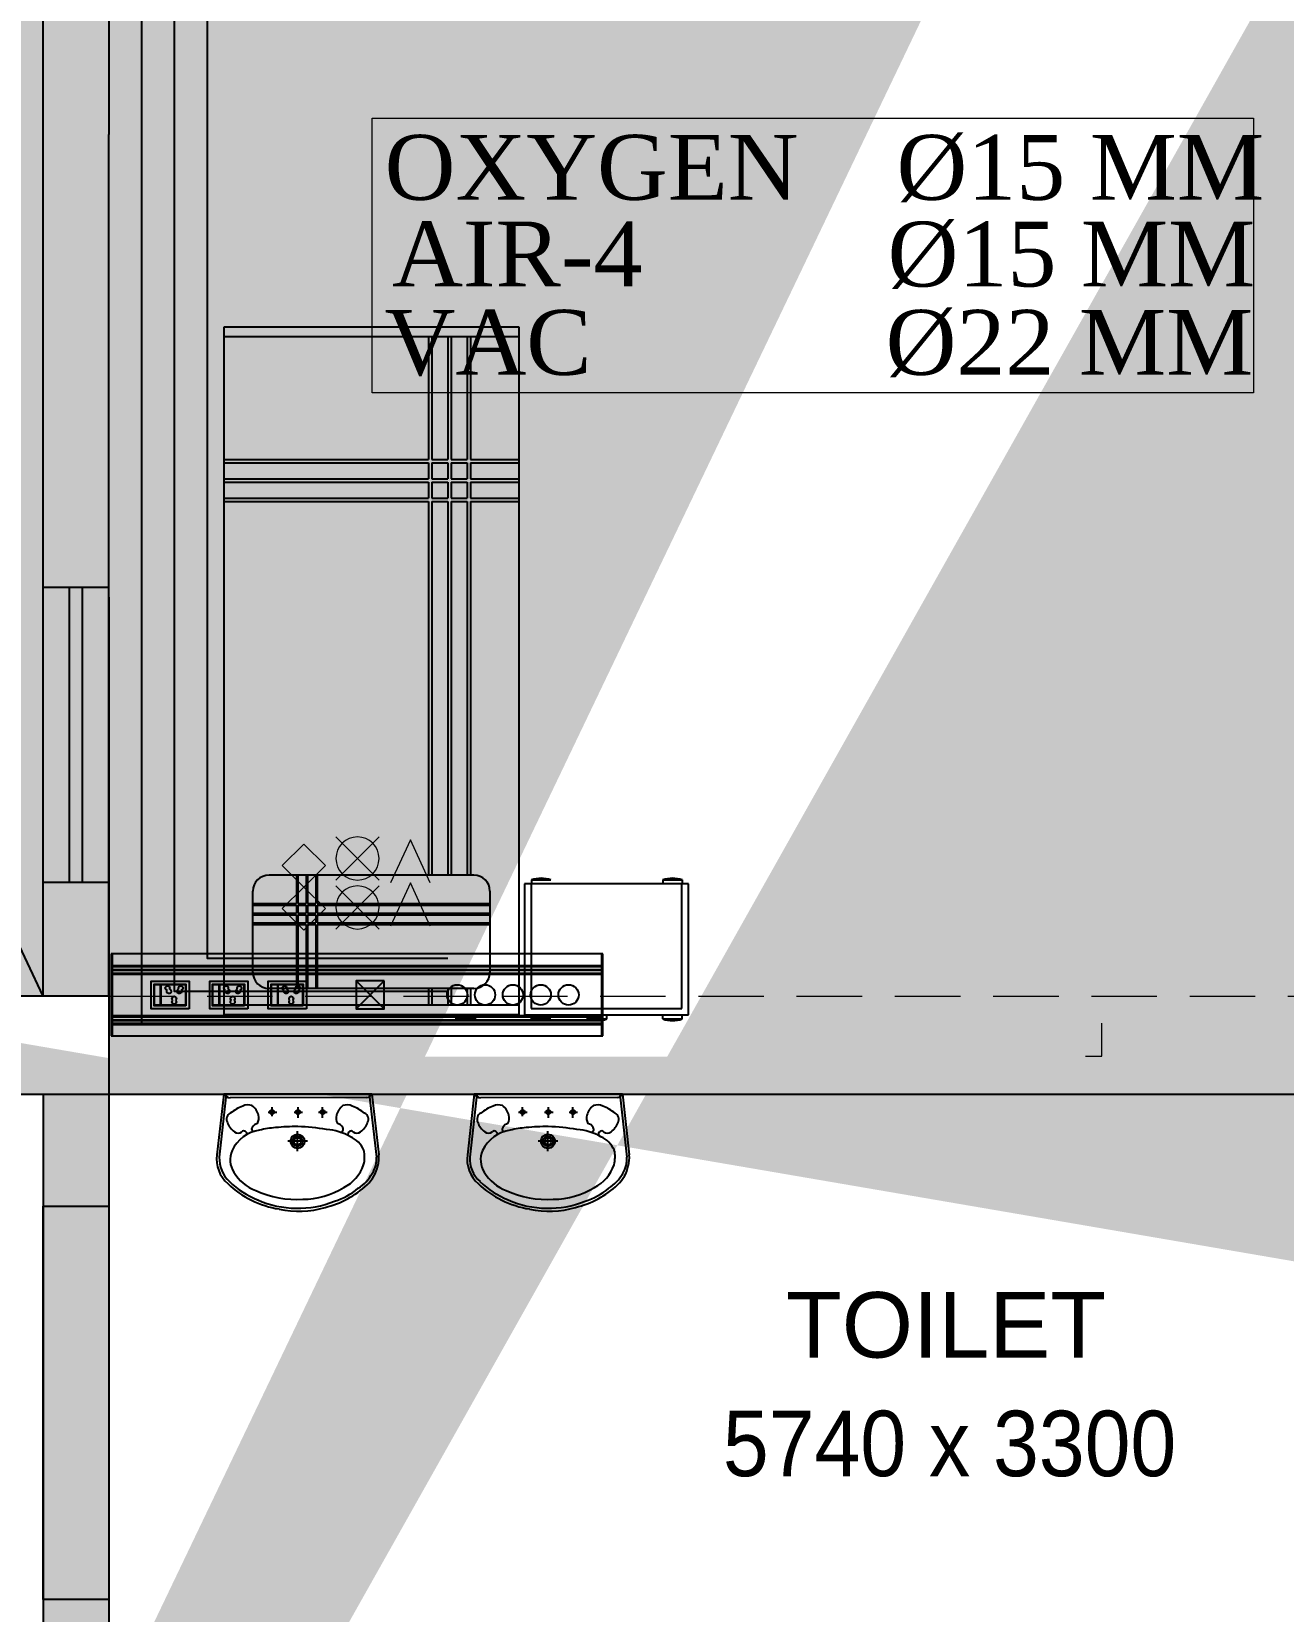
# Model space of a CAD drawing. Header units: metres. Extents: x 11749222 to 11901021, y -3863762 to -3708780.
# Drawn here: x 11789527 to 11793349, y -3817800 to -3812978 of the extents above; entities that cross this region are included whole.
import ezdxf

# ---------------------------------------------------------------- set-up
doc = ezdxf.new("R2010")
doc.units = ezdxf.units.M
doc.header["$MEASUREMENT"] = 0
doc.linetypes.add('DASHED2', pattern=[0.375, 0.25, -0.125])
doc.linetypes.add('HIDDEN', pattern=[0.375, 0.25, -0.125])
doc.layers.get('0').update_dxf_attribs({"color": 251, "linetype": 'CONTINUOUS'})
for name, color, linetype, lineweight in [('0.0', 251, 'CONTINUOUS', 0), ('MEDI AIR-4', 6, 'CONTINUOUS', 25), ('MEDI O2', 3, 'CONTINUOUS', 25), ('MEDI VAC', 1, 'CONTINUOUS', 25), ('MGPS', 123, 'CONTINUOUS', 13)]:
    doc.layers.add(name, color=color, linetype=linetype, lineweight=lineweight)
for name, color, linetype in [('BEAM', 251, 'CONTINUOUS'), ('HATCH', 251, 'CONTINUOUS'), ('HS', 251, 'CONTINUOUS'), ('SECTION', 251, 'CONTINUOUS')]:
    doc.layers.add(name, color=color, linetype=linetype)
doc.styles.add('Scale M 75', font='times.ttf', dxfattribs={"height": 125})
doc.styles.get("Standard").update_dxf_attribs({"font": 'arial.ttf'})

# ---------------------------------------------------------------- blocks, each defined once
blk = doc.blocks.new('A$C04586E02')
at = {"layer": 'MEDI AIR-4', "lineweight": 15}
h = blk.add_hatch(color=256, dxfattribs=at)
h.dxf.hatch_style = 1
h.paths.add_polyline_path([(2946, 1220), (1726, 0), (2946, -1220, 0.1989124), (3451, 0, 0.1989124)])
h.paths.add_polyline_path([(1726, 0), (505, -1220, 0.4142136), (2946, -1220)])
h.paths.add_polyline_path([(505, 1220, 0.1989124), (0, 0, 0.1989124), (505, -1220), (1726, 0)])
h.paths.add_polyline_path([(2946, 1220, 0.4142136), (505, 1220), (1726, 0)])
for p, q in [((0, 1726), (3451, -1726)), ((3451, 1726), (0, -1726))]:
    blk.add_line(p, q, dxfattribs=at)
blk.add_circle((1726, 0), 1726, dxfattribs=at)
blk = doc.blocks.new('A$C1A766040')
at = {"layer": 'MEDI VAC', "lineweight": 15}
h = blk.add_hatch(color=256, dxfattribs=at)
h.dxf.hatch_style = 1
h.paths.add_polyline_path([(1726, -1726), (3451, 0), (1726, 1726), (0, 0)])
for p, q in [((1726, 1726), (0, 0)), ((3451, 0), (1726, 1726)), ((0, 0), (1726, -1726)), ((1726, -1726), (3451, 0))]:
    blk.add_line(p, q, dxfattribs=at)
blk = doc.blocks.new('A$C6CEF60F2')
at = {"layer": 'MEDI O2', "lineweight": 15}
h = blk.add_hatch(color=256, dxfattribs=at)
h.dxf.hatch_style = 1
h.paths.add_polyline_path([(0, 1587), (0, -1587), (3451, 0)])
for p, q in [((0, 1587, 0), (3451, 0, 0)), ((3451, 0, 0), (0, -1587, 0))]:
    blk.add_line(p, q, dxfattribs=at)
blk = doc.blocks.new('A$C32ed8d13')
at = {"color": 196, "lineweight": -2, "ltscale": 30}
for p, q in [((1500.3, 250), (0, 250)), ((0, 250), (0, 0)), ((3, 250), (3, 0)), ((1497.3, 0), (1497.3, 250)), ((1500.3, 0), (1500.3, 250)), ((1497.3, 215.1), (3, 215.1)), ((1497.3, 211.6), (3, 211.6)), ((1497.3, 202.6), (3, 202.6)), ((1497.3, 201), (3, 201)), ((1497.3, 191.6), (3, 191.6)), ((1497.3, 188.1), (3, 188.1)), ((990.5, 156.7), (990.5, 93.3)), ((992.1, 156.7), (992.1, 93.3)), ((1011, 156.7), (1011, 93.3)), ((1169.2, 156.7), (1169.2, 93.3)), ((1170.8, 156.7), (1170.8, 93.3)), ((1189.7, 156.7), (1189.7, 93.3)), ((1347.9, 156.7), (1347.9, 93.3)), ((1349.5, 156.7), (1349.5, 93.3)), ((1368.4, 156.7), (1368.4, 93.3)), ((1497.3, 61.9), (3, 61.9)), ((1497.3, 58.4), (3, 58.4)), ((1497.3, 49), (3, 49)), ((0, 0), (1500.3, 0)), ((1497.3, 47.4), (3, 47.4)), ((1497.3, 38.4), (3, 38.4)), ((1497.3, 34.9), (3, 34.9))]:
    blk.add_line(p, q, dxfattribs=at)
for points in [[(667.4, 82.4), (752.4, 82.4), (752.4, 167.4), (667.4, 167.4)], [(914.8, 158.2), (1012.1, 158.2), (1012.1, 91.8), (914.8, 91.8)], [(1093.5, 158.2), (1190.8, 158.2), (1190.8, 91.8), (1093.5, 91.8)], [(1272.2, 158.2), (1369.5, 158.2), (1369.5, 91.8), (1272.2, 91.8)]]:
    blk.add_lwpolyline(points, close=True, dxfattribs=at)
for points in [[(752.4, 167.4), (667.4, 82.4)], [(667.4, 167.4), (752.4, 82.4)], [(904.6, 167.5), (1021.1, 167.5), (1021.1, 82.5), (904.6, 82.5), (904.6, 167.5)], [(990.5, 93.3), (916.4, 93.3), (916.4, 156.7), (990.5, 156.7)], [(992.1, 156.7), (1011, 156.7)], [(1083.3, 167.5), (1199.8, 167.5), (1199.8, 82.5), (1083.3, 82.5), (1083.3, 167.5)], [(1169.2, 93.3), (1095.1, 93.3), (1095.1, 156.7), (1169.2, 156.7)], [(1170.8, 156.7), (1189.7, 156.7)], [(1262, 167.5), (1378.5, 167.5), (1378.5, 82.5), (1262, 82.5), (1262, 167.5)], [(1347.9, 93.3), (1273.8, 93.3), (1273.8, 156.7), (1347.9, 156.7)], [(1349.5, 156.7), (1368.4, 156.7)], [(1011, 93.3), (992.1, 93.3)], [(1189.7, 93.3), (1170.8, 93.3)], [(1368.4, 93.3), (1349.5, 93.3)]]:
    blk.add_lwpolyline(points, dxfattribs=at)
for centre in [(104.2, 125), (189.2, 125), (274.2, 125), (359.2, 125), (444.2, 125)]:
    blk.add_circle(centre, 31, dxfattribs=at)
at = {"color": 196, "lineweight": -2, "ltscale": 30, "extrusion": (-1.18329e-30, -1.33227e-15, -1)}
for centre in [(950.9, 146.9), (1129.6, 146.9), (1308.3, 146.9)]:
    blk.add_ellipse(centre, major_axis=(4.77, 4.77), ratio=1, start_param=2.986247, end_param=8.009328, dxfattribs=at)
at = {"color": 196, "lineweight": -2, "ltscale": 30, "extrusion": (-7.88861e-31, -1.33227e-15, -1)}
for centre in [(930.5, 104.2), (1109.2, 104.2), (1287.9, 104.2)]:
    blk.add_ellipse(centre, major_axis=(4.77, 4.77), ratio=1, start_param=0.263361, end_param=5.282755, dxfattribs=at)
at = {"color": 196, "lineweight": -2, "ltscale": 30, "extrusion": (-3.9443e-31, -1.33227e-15, -1)}
for centre in [(934.9, 114.2), (1113.6, 114.2), (1292.3, 114.2)]:
    blk.add_ellipse(centre, major_axis=(-4.77, 4.77), ratio=1, start_param=4.97575, end_param=9.995144, dxfattribs=at)
at = {"color": 196, "lineweight": -2, "ltscale": 30, "extrusion": (-1.47911e-30, -1.33227e-15, -1)}
for centre in [(950.9, 136), (1129.6, 136), (1308.3, 136)]:
    blk.add_ellipse(centre, major_axis=(-4.77, 4.77), ratio=1, start_param=1.41545, end_param=6.438531, dxfattribs=at)
at = {"color": 196, "lineweight": -2, "ltscale": 30, "extrusion": (6.90253e-31, -1.33227e-15, -1)}
for centre in [(966.8, 114.2), (1145.5, 114.2)]:
    blk.add_ellipse(centre, major_axis=(4.77, 4.77), ratio=1, start_param=2.571226, end_param=7.59062, dxfattribs=at)
at = {"color": 196, "lineweight": -2, "ltscale": 30, "extrusion": (1.97215e-31, -1.33227e-15, -1)}
for centre, start_param, end_param in [((971.3, 104.2), -0.570366, 4.449028), ((1149.9, 104.2), -0.570366, 4.449028), ((1324.2, 114.2), 2.571226, 7.59062), ((1328.6, 104.2), -0.570366, 4.449028)]:
    blk.add_ellipse(centre, major_axis=(4.77, 4.77), ratio=1, start_param=start_param, end_param=end_param, dxfattribs=at)

msp = doc.modelspace()

# ---------------------------------------------------------------- hatches: boundary and pattern name
at = {"ltscale": 500}
h = msp.add_hatch(color=256, dxfattribs=at)
h.paths.add_polyline_path([(11789563.1, -3816563.3), (11789763.1, -3816563.3), (11789763.1, -3816221.8), (11789563.1, -3816221.8)])
h.paths.add_polyline_path([(11789763.1, -3818937.9), (11789563.1, -3818937.9), (11789563.1, -3820581.8), (11789763.1, -3820581.8)])
h.paths.add_polyline_path([(11789563.1, -3818937.9), (11789763.1, -3818937.9), (11789763.1, -3816563.3), (11789563.1, -3816563.3)])
at = {"layer": 'HATCH', "ltscale": 500}
h = msp.add_hatch(color=251, dxfattribs=at)
h.dxf.hatch_style = 1
h.paths.add_polyline_path([(11782733.1, -3820581.8), (11783033.1, -3820581.8), (11783033.1, -3821481.8), (11782733.1, -3821481.8)])
h.paths.add_polyline_path([(11826143.1, -3824446.8), (11827043.1, -3824446.8), (11827043.1, -3824746.8), (11826143.1, -3824746.8)])
h.paths.add_polyline_path([(11800558.1, -3830511.8), (11800858.1, -3830511.8), (11800858.1, -3831411.8), (11800558.1, -3831411.8)])
h.paths.add_polyline_path([(11822943.1, -3830511.8), (11823543.1, -3830511.8), (11823543.1, -3830811.8), (11822943.1, -3830811.8)])
h.paths.add_polyline_path([(11779303.1, -3812391.8), (11780053.1, -3812391.8), (11780053.1, -3812691.8), (11779303.1, -3812691.8)])
h.paths.add_polyline_path([(11779303.1, -3815921.8), (11780203.1, -3815921.8), (11780203.1, -3816221.8), (11779303.1, -3816221.8)])
h.paths.add_polyline_path([(11816284.8, -3830411.8), (11817113.1, -3830411.8), (11817113.1, -3830711.8), (11816284.8, -3830711.8)])
h.paths.add_polyline_path([(11792528.1, -3829811.8), (11792828.1, -3829811.8), (11792828.1, -3830711.8), (11792528.1, -3830711.8)])
h.paths.add_polyline_path([(11786358.1, -3829961.8), (11786658.1, -3829961.8), (11786658.1, -3830711.8), (11786358.1, -3830711.8)])
h.paths.add_polyline_path([(11786033.1, -3830736.8), (11786333.1, -3830736.8), (11786333.1, -3831486.8), (11786033.1, -3831486.8)])
h.paths.add_polyline_path([(11779303.1, -3801521.8), (11780053.1, -3801521.8), (11780053.1, -3801821.8), (11779303.1, -3801821.8)])
h.paths.add_polyline_path([(11826143.1, -3801521.8), (11827043.1, -3801521.8), (11827043.1, -3801821.8), (11826143.1, -3801821.8)])
h.paths.add_polyline_path([(11779203.1, -3820581.8), (11779503.1, -3820581.8), (11779503.1, -3821481.8), (11779203.1, -3821481.8)])
h.paths.add_polyline_path([(11786033.1, -3829961.8), (11786333.1, -3829961.8), (11786333.1, -3830711.8), (11786033.1, -3830711.8)])
h.paths.add_polyline_path([(11826043.1, -3787791.8), (11826343.1, -3787791.8), (11826343.1, -3786813.5), (11826043.1, -3786813.5)])
h.paths.add_polyline_path([(11779303.1, -3808791.8), (11780053.1, -3808791.8), (11780053.1, -3809091.8), (11779303.1, -3809091.8)])
h.paths.add_polyline_path([(11807758.1, -3830511.8), (11808058.1, -3830511.8), (11808058.1, -3831411.8), (11807758.1, -3831411.8)])
h.paths.add_polyline_path([(11826143.1, -3781561.8), (11827043.1, -3781561.8), (11827043.1, -3781861.8), (11826143.1, -3781861.8)])
h.paths.add_polyline_path([(11826143.1, -3797921.8), (11827043.1, -3797921.8), (11827043.1, -3798221.8), (11826143.1, -3798221.8)])
h.paths.add_polyline_path([(11779303.1, -3805191.8), (11780053.1, -3805191.8), (11780053.1, -3805491.8), (11779303.1, -3805491.8)])
h.paths.add_polyline_path([(11811358.1, -3824481.8), (11811658.1, -3824481.8), (11811658.1, -3825381.8), (11811358.1, -3825381.8)])
h.paths.add_polyline_path([(11826143.1, -3805191.8), (11827043.1, -3805191.8), (11827043.1, -3805491.8), (11826143.1, -3805491.8)])
h.paths.add_polyline_path([(11784348.1, -3790791.8), (11784648.1, -3790791.8), (11784648.1, -3791391.8), (11784348.1, -3791391.8)])
h.paths.add_polyline_path([(11779303.1, -3790791.8), (11780203.1, -3790791.8), (11780203.1, -3791091.8), (11779303.1, -3791091.8)])
h.paths.add_polyline_path([(11826143.1, -3790791.8), (11826943.1, -3790791.8), (11826943.1, -3791091.8), (11826143.1, -3791091.8)])
h.paths.add_polyline_path([(11822943.1, -3819521.8), (11823642, -3819521.8), (11823642, -3819821.8), (11822943.1, -3819821.8)])
h.paths.add_polyline_path([(11820113.1, -3830411.8), (11820941.3, -3830411.8), (11820941.3, -3830711.8), (11820113.1, -3830711.8)])
h.paths.add_polyline_path([(11826143.1, -3812391.8), (11827043.1, -3812391.8), (11827043.1, -3812691.8), (11826143.1, -3812691.8)])
h.paths.add_polyline_path([(11784348.1, -3787191.8), (11784648.1, -3787191.8), (11784648.1, -3787791.8), (11784348.1, -3787791.8)])
h.paths.add_polyline_path([(11784673.1, -3787191.8), (11784973.1, -3787191.8), (11784973.1, -3787791.8), (11784673.1, -3787791.8)])
h.paths.add_polyline_path([(11780683.1, -3786891.8), (11780983.1, -3786891.8), (11780983.1, -3787791.8), (11780683.1, -3787791.8)])
h.paths.add_polyline_path([(11826143.1, -3830411.8), (11827043.1, -3830411.8), (11827043.1, -3830711.8), (11826143.1, -3830711.8)])
h.paths.add_polyline_path([(11798793.1, -3779261.8), (11799093.1, -3779261.8), (11799093.1, -3780161.8), (11798793.1, -3780161.8)])
h.paths.add_polyline_path([(11804823.1, -3779261.8), (11805123.1, -3779261.8), (11805123.1, -3780161.8), (11804823.1, -3780161.8)])
h.paths.add_polyline_path([(11782733.1, -3829961.8), (11783033.1, -3829961.8), (11783033.1, -3830711.8), (11782733.1, -3830711.8)])
h.paths.add_polyline_path([(11784673.1, -3790791.8), (11784973.1, -3790791.8), (11784973.1, -3791391.8), (11784673.1, -3791391.8)])
h.paths.add_polyline_path([(11795493.1, -3779261.8), (11795793.1, -3779261.8), (11795793.1, -3780161.8), (11795493.1, -3780161.8)])
h.paths.add_polyline_path([(11780683.1, -3781011.8), (11780983.1, -3781011.8), (11780983.1, -3781761.8), (11780683.1, -3781761.8)])
h.paths.add_polyline_path([(11784348.1, -3794391.8), (11784648.1, -3794391.8), (11784648.1, -3794991.8), (11784348.1, -3794991.8)])
h.paths.add_polyline_path([(11784673.1, -3794991.8), (11784973.1, -3794991.8), (11784973.1, -3794391.8), (11784673.1, -3794391.8)])
h.paths.add_polyline_path([(11782733.1, -3815471.8), (11783033.1, -3815471.8), (11783033.1, -3816221.8), (11782733.1, -3816221.8)])
h.paths.add_polyline_path([(11784348.1, -3781011.8), (11784648.1, -3781011.8), (11784648.1, -3781761.8), (11784348.1, -3781761.8)])
h.paths.add_polyline_path([(11782283.1, -3830736.8), (11783033.1, -3830736.8), (11783033.1, -3831036.8), (11782283.1, -3831036.8)])
h.paths.add_polyline_path([(11811358.1, -3830511.8), (11811658.1, -3830511.8), (11811658.1, -3831411.8), (11811358.1, -3831411.8)])
h.paths.add_polyline_path([(11782733.1, -3824481.8), (11783033.1, -3824481.8), (11783033.1, -3825231.8), (11782733.1, -3825231.8)])
h.paths.add_polyline_path([(11804158.1, -3830511.8), (11804458.1, -3830511.8), (11804458.1, -3831411.8), (11804158.1, -3831411.8)])
h.paths.add_polyline_path([(11826143.1, -3794391.8), (11827043.1, -3794391.8), (11827043.1, -3794691.8), (11826143.1, -3794691.8)])
h.paths.add_polyline_path([(11779303.1, -3797921.8), (11780053.1, -3797921.8), (11780053.1, -3798221.8), (11779303.1, -3798221.8)])
h.paths.add_polyline_path([(11820113.1, -3830736.8), (11820713.1, -3830736.8), (11820713.1, -3831036.8), (11820113.1, -3831036.8)])
h.paths.add_polyline_path([(11779028.1, -3830736.8), (11779778.1, -3830736.8), (11779778.1, -3831036.8), (11779028.1, -3831036.8)])
h.paths.add_polyline_path([(11816513.1, -3830736.8), (11817113.1, -3830736.8), (11817113.1, -3831036.8), (11816513.1, -3831036.8)])
h.paths.add_polyline_path([(11780203.1, -3794391.8), (11779303.1, -3794391.8), (11779303.1, -3794691.8), (11780203.1, -3794691.8)])
h.paths.add_polyline_path([(11792528.1, -3824481.8), (11792828.1, -3824481.8), (11792828.1, -3825381.8), (11792528.1, -3825381.8)])
h.paths.add_polyline_path([(11796958.1, -3830511.8), (11797258.1, -3830511.8), (11797258.1, -3831411.8), (11796958.1, -3831411.8)])
h.paths.add_polyline_path([(11816813.1, -3824481.8), (11817113.1, -3824481.8), (11817113.1, -3825381.8), (11816813.1, -3825381.8)])
h.paths.add_polyline_path([(11826143.1, -3815921.8), (11827043.1, -3815921.8), (11827043.1, -3816221.8), (11826143.1, -3816221.8)])
h.paths.add_polyline_path([(11826143.1, -3821181.8), (11827121.3, -3821181.8), (11827121.3, -3821481.8), (11826143.1, -3821481.8)])
h.paths.add_polyline_path([(11787103.1, -3780861.8), (11787403.1, -3780861.8), (11787403.1, -3781761.8), (11787103.1, -3781761.8)])
edge = h.paths.add_edge_path()
edge.add_line((11807608.1, -3780861.8), (11807608.1, -3781761.8))
edge.add_line((11820113.1, -3821481.8), (11821091.3, -3821481.8))
edge.add_line((11786033.1, -3815471.8), (11786033.1, -3816221.8))
edge.add_line((11807908.1, -3787791.8), (11807908.1, -3786891.8))
edge.add_line((11786333.1, -3825231.8), (11786333.1, -3824481.8))
edge.add_line((11786358.1, -3824481.8), (11786358.1, -3825231.8))
h.paths.add_polyline_path([(11804823.1, -3821181.8), (11805723.1, -3821181.8), (11805723.1, -3821481.8), (11804823.1, -3821481.8)], flags=17)
h.paths.add_polyline_path([(11789463.1, -3820581.8), (11789763.1, -3820581.8), (11789763.1, -3821481.8), (11789463.1, -3821481.8)], flags=17)
h.paths.add_polyline_path([(11786358.1, -3820731.8), (11786658.1, -3820731.8), (11786658.1, -3821481.8), (11786358.1, -3821481.8)], flags=17)
h.paths.add_polyline_path([(11786358.1, -3824481.8), (11786658.1, -3824481.8), (11786658.1, -3825231.8), (11786358.1, -3825231.8)], flags=17)
h.paths.add_polyline_path([(11794814.8, -3821181.8), (11795793.1, -3821181.8), (11795793.1, -3821481.8), (11794814.8, -3821481.8)], flags=17)
h.paths.add_polyline_path([(11796618.9, -3824481.8), (11797597.2, -3824481.8), (11797597.2, -3824781.8), (11796618.9, -3824781.8)], flags=17)
h.paths.add_polyline_path([(11810183.1, -3821181.8), (11811083.1, -3821181.8), (11811083.1, -3821481.8), (11810183.1, -3821481.8)], flags=17)
h.paths.add_polyline_path([(11798793.1, -3821181.8), (11799771.3, -3821181.8), (11799771.3, -3821481.8), (11798793.1, -3821481.8)], flags=17)
h.paths.add_polyline_path([(11816213.1, -3821181.8), (11817113.1, -3821181.8), (11817113.1, -3821481.8), (11816213.1, -3821481.8)], flags=17)
h.paths.add_polyline_path([(11786033.1, -3820731.8), (11786333.1, -3820731.8), (11786333.1, -3821481.8), (11786033.1, -3821481.8)], flags=17)
h.paths.add_polyline_path([(11786033.1, -3824481.8), (11786333.1, -3824481.8), (11786333.1, -3825231.8), (11786033.1, -3825231.8)], flags=17)
h.paths.add_polyline_path([(11810183.1, -3794391.8), (11811083.1, -3794391.8), (11811083.1, -3794691.8), (11810183.1, -3794691.8)], flags=17)
h.paths.add_polyline_path([(11804823.1, -3787191.8), (11805123.1, -3787191.8), (11805123.1, -3787791.8), (11804823.1, -3787791.8)], flags=16)
h.paths.add_polyline_path([(11804823.1, -3801521.8), (11805723.1, -3801521.8), (11805723.1, -3801821.8), (11804823.1, -3801821.8)], flags=17)
h.paths.add_polyline_path([(11801593.1, -3785331.8), (11802193.1, -3785331.8), (11802193.1, -3785631.8), (11801593.1, -3785631.8)], flags=17)
h.paths.add_polyline_path([(11801593.1, -3787491.8), (11802193.1, -3787491.8), (11802193.1, -3787791.8), (11801593.1, -3787791.8)], flags=16)
h.paths.add_polyline_path([(11810183.1, -3815921.8), (11811083.1, -3815921.8), (11811083.1, -3816221.8), (11810183.1, -3816221.8)], flags=17)
h.paths.add_polyline_path([(11786033.1, -3815471.8), (11786333.1, -3815471.8), (11786333.1, -3816221.8), (11786033.1, -3816221.8)], flags=17)
h.paths.add_polyline_path([(11795793.1, -3805491.8), (11794893.1, -3805491.8), (11794893.1, -3805191.8), (11795793.1, -3805191.8)], flags=17)
h.paths.add_polyline_path([(11788863.1, -3812391.8), (11789763.1, -3812391.8), (11789763.1, -3812691.8), (11788863.1, -3812691.8)], flags=17)
h.paths.add_polyline_path([(11795493.1, -3815621.8), (11795793.1, -3815621.8), (11795793.1, -3816521.8), (11795493.1, -3816521.8)], flags=17)
h.paths.add_polyline_path([(11788863.1, -3815921.8), (11789763.1, -3815921.8), (11789763.1, -3816221.8), (11788863.1, -3816221.8)], flags=17)
h.paths.add_polyline_path([(11804823.1, -3812391.8), (11805723.1, -3812391.8), (11805723.1, -3812691.8), (11804823.1, -3812691.8)], flags=17)
h.paths.add_polyline_path([(11786358.1, -3815471.8), (11786658.1, -3815471.8), (11786658.1, -3816221.8), (11786358.1, -3816221.8)], flags=17)
h.paths.add_polyline_path([(11788863.1, -3808791.8), (11789763.1, -3808791.8), (11789763.1, -3809091.8), (11788863.1, -3809091.8)], flags=17)
h.paths.add_polyline_path([(11810183.1, -3797921.8), (11811083.1, -3797921.8), (11811083.1, -3798221.8), (11810183.1, -3798221.8)], flags=17)
h.paths.add_polyline_path([(11810183.1, -3808791.8), (11811083.1, -3808791.8), (11811083.1, -3809091.8), (11810183.1, -3809091.8)], flags=17)
h.paths.add_polyline_path([(11810183.1, -3805191.8), (11811083.1, -3805191.8), (11811083.1, -3805491.8), (11810183.1, -3805491.8)], flags=17)
h.paths.add_polyline_path([(11813683.1, -3819521.8), (11814283.1, -3819521.8), (11814283.1, -3819821.8), (11813683.1, -3819821.8)], flags=17)
h.paths.add_polyline_path([(11820113.1, -3801521.8), (11821013.1, -3801521.8), (11821013.1, -3801821.8), (11820113.1, -3801821.8)], flags=17)
h.paths.add_polyline_path([(11816213.1, -3801521.8), (11817113.1, -3801521.8), (11817113.1, -3801821.8), (11816213.1, -3801821.8)], flags=17)
h.paths.add_polyline_path([(11798793.1, -3808491.8), (11799093.1, -3808491.8), (11799093.1, -3809391.8), (11798793.1, -3809391.8)], flags=17)
h.paths.add_polyline_path([(11804823.1, -3808791.8), (11805723.1, -3808791.8), (11805723.1, -3809091.8), (11804823.1, -3809091.8)], flags=17)
h.paths.add_polyline_path([(11820113.1, -3821181.8), (11821091.3, -3821181.8), (11821091.3, -3821481.8), (11820113.1, -3821481.8)], flags=17)
h.paths.add_polyline_path([(11795493.1, -3808491.8), (11795793.1, -3808491.8), (11795793.1, -3809391.8), (11795493.1, -3809391.8)], flags=17)
h.paths.add_polyline_path([(11816813.1, -3808491.8), (11817113.1, -3808491.8), (11817113.1, -3809391.8), (11816813.1, -3809391.8)], flags=17)
h.paths.add_polyline_path([(11798793.1, -3801521.8), (11799693.1, -3801521.8), (11799693.1, -3801821.8), (11798793.1, -3801821.8)], flags=17)
h.paths.add_polyline_path([(11811910.6, -3787491.8), (11812810.6, -3787491.8), (11812810.6, -3787791.8), (11811910.6, -3787791.8)], flags=17)
h.paths.add_polyline_path([(11816213.1, -3787491.8), (11817113.1, -3787491.8), (11817113.1, -3787791.8), (11816213.1, -3787791.8)], flags=17)
h.paths.add_polyline_path([(11820113.1, -3787491.8), (11821013.1, -3787491.8), (11821013.1, -3787791.8), (11820113.1, -3787791.8)], flags=17)
h.paths.add_polyline_path([(11804823.1, -3805191.8), (11805723.1, -3805191.8), (11805723.1, -3805491.8), (11804823.1, -3805491.8)], flags=17)
h.paths.add_polyline_path([(11798793.1, -3805191.8), (11799693.1, -3805191.8), (11799693.1, -3805491.8), (11798793.1, -3805491.8)], flags=17)
h.paths.add_polyline_path([(11792363.1, -3819521.8), (11792963.1, -3819521.8), (11792963.1, -3819821.8), (11792363.1, -3819821.8)], flags=17)
h.paths.add_polyline_path([(11804823.1, -3794391.8), (11805723.1, -3794391.8), (11805723.1, -3794691.8), (11804823.1, -3794691.8)], flags=17)
h.paths.add_polyline_path([(11788863.1, -3805191.8), (11789763.1, -3805191.8), (11789763.1, -3805491.8), (11788863.1, -3805491.8)], flags=17)
h.paths.add_polyline_path([(11820113.1, -3805191.8), (11821013.1, -3805191.8), (11821013.1, -3805491.8), (11820113.1, -3805491.8)], flags=17)
h.paths.add_polyline_path([(11816213.1, -3805191.8), (11817113.1, -3805191.8), (11817113.1, -3805491.8), (11816213.1, -3805491.8)], flags=17)
h.paths.add_polyline_path([(11820113.1, -3808491.8), (11820413.1, -3808491.8), (11820413.1, -3809391.8), (11820113.1, -3809391.8)], flags=17)
h.paths.add_polyline_path([(11798793.1, -3812091.8), (11799093.1, -3812091.8), (11799093.1, -3812991.8), (11798793.1, -3812991.8)], flags=17)
h.paths.add_polyline_path([(11820113.1, -3815621.8), (11820413.1, -3815621.8), (11820413.1, -3816521.8), (11820113.1, -3816521.8)], flags=17)
h.paths.add_polyline_path([(11804823.1, -3797921.8), (11805723.1, -3797921.8), (11805723.1, -3798221.8), (11804823.1, -3798221.8)], flags=17)
h.paths.add_polyline_path([(11816813.1, -3797621.8), (11817113.1, -3797621.8), (11817113.1, -3798521.8), (11816813.1, -3798521.8)], flags=17)
h.paths.add_polyline_path([(11820113.1, -3797621.8), (11820413.1, -3797621.8), (11820413.1, -3798521.8), (11820113.1, -3798521.8)], flags=17)
h.paths.add_polyline_path([(11794893.1, -3801521.8), (11795793.1, -3801521.8), (11795793.1, -3801821.8), (11794893.1, -3801821.8)], flags=17)
h.paths.add_polyline_path([(11809987.8, -3801521.6), (11811083.1, -3801521.8), (11811083.1, -3801821.8), (11809987.8, -3801821.6)], flags=17)
h.paths.add_polyline_path([(11788863.1, -3801521.8), (11789763.1, -3801521.8), (11789763.1, -3801821.8), (11788863.1, -3801821.8)], flags=17)
h.paths.add_polyline_path([(11803818.9, -3824481.8), (11804797.2, -3824481.8), (11804797.2, -3824781.8), (11803818.9, -3824781.8)], flags=17)
h.paths.add_polyline_path([(11795493.1, -3812091.8), (11795793.1, -3812091.8), (11795793.1, -3812991.8), (11795493.1, -3812991.8)], flags=17)
h.paths.add_polyline_path([(11791348.1, -3781761.8), (11791648.1, -3781761.8), (11791648.1, -3780961.8), (11791348.1, -3780961.8)], flags=17)
h.paths.add_polyline_path([(11820113.1, -3794091.8), (11820413.1, -3794091.8), (11820413.1, -3794991.8), (11820113.1, -3794991.8)], flags=17)
h.paths.add_polyline_path([(11795493.1, -3784731.8), (11795793.1, -3784731.8), (11795793.1, -3785631.8), (11795493.1, -3785631.8)], flags=17)
h.paths.add_polyline_path([(11810183.1, -3790791.8), (11811083.1, -3790791.8), (11811083.1, -3791091.8), (11810183.1, -3791091.8)], flags=17)
h.paths.add_polyline_path([(11804823.1, -3784731.8), (11805123.1, -3784731.8), (11805123.1, -3785631.8), (11804823.1, -3785631.8)], flags=17)
h.paths.add_polyline_path([(11791348.1, -3786891.8), (11791648.1, -3786891.8), (11791648.1, -3787791.8), (11791348.1, -3787791.8)], flags=17)
h.paths.add_polyline_path([(11807608.1, -3786891.8), (11807908.1, -3786891.8), (11807908.1, -3787791.8), (11807608.1, -3787791.8)], flags=16)
h.paths.add_polyline_path([(11788863.1, -3790791.8), (11789763.1, -3790791.8), (11789763.1, -3791091.8), (11788863.1, -3791091.8)], flags=17)
h.paths.add_polyline_path([(11798793.1, -3790791.8), (11799438.1, -3790791.8), (11799438.1, -3791091.8), (11798793.1, -3791091.8)], flags=17)
h.paths.add_polyline_path([(11787103.1, -3786891.8), (11787403.1, -3786891.8), (11787403.1, -3787791.8), (11787103.1, -3787791.8)], flags=17)
h.paths.add_polyline_path([(11816813.1, -3780861.8), (11817113.1, -3780861.8), (11817113.1, -3781761.8), (11816813.1, -3781761.8)], flags=17)
h.paths.add_polyline_path([(11795493.1, -3786891.8), (11795793.1, -3786891.8), (11795793.1, -3787791.8), (11795493.1, -3787791.8)], flags=17)
h.paths.add_polyline_path([(11812210.6, -3780861.8), (11812510.6, -3780861.8), (11812510.6, -3781761.8), (11812210.6, -3781761.8)], flags=17)
h.paths.add_polyline_path([(11820113.1, -3790791.8), (11821013.1, -3790791.8), (11821013.1, -3791091.8), (11820113.1, -3791091.8)], flags=17)
h.paths.add_polyline_path([(11795493.1, -3797621.8), (11795793.1, -3797621.8), (11795793.1, -3798521.8), (11795493.1, -3798521.8)], flags=17)
h.paths.add_polyline_path([(11788863.1, -3794391.8), (11789763.1, -3794391.8), (11789763.1, -3794691.8), (11788863.1, -3794691.8)], flags=17)
h.paths.add_polyline_path([(11807608.1, -3780861.8), (11807908.1, -3780861.8), (11807908.1, -3781761.8), (11807608.1, -3781761.8)], flags=17)
h.paths.add_polyline_path([(11816213.1, -3790791.8), (11817113.1, -3790791.8), (11817113.1, -3791091.8), (11816213.1, -3791091.8)], flags=17)
h.paths.add_polyline_path([(11820113.1, -3780861.8), (11820413.1, -3780861.8), (11820413.1, -3781761.8), (11820113.1, -3781761.8)], flags=17)
h.paths.add_polyline_path([(11807418.9, -3824481.8), (11808397.2, -3824481.8), (11808397.2, -3824781.8), (11807418.9, -3824781.8)], flags=17)
h.paths.add_polyline_path([(11804823.1, -3790791.8), (11805723.1, -3790791.8), (11805723.1, -3791091.8), (11804823.1, -3791091.8)], flags=17)
h.paths.add_polyline_path([(11804823.1, -3815921.8), (11805723.1, -3815921.8), (11805723.1, -3816221.8), (11804823.1, -3816221.8)], flags=17)
h.paths.add_polyline_path([(11798793.1, -3794091.8), (11799093.1, -3794091.8), (11799093.1, -3794991.8), (11798793.1, -3794991.8)], flags=17)
h.paths.add_polyline_path([(11810183.1, -3812391.8), (11811083.1, -3812391.8), (11811083.1, -3812691.8), (11810183.1, -3812691.8)], flags=17)
h.paths.add_polyline_path([(11795493.1, -3794991.8), (11795793.1, -3794991.8), (11795793.1, -3794094.2), (11795493.1, -3794094.2)], flags=17)
h.paths.add_polyline_path([(11816813.1, -3812091.8), (11817113.1, -3812091.8), (11817113.1, -3812991.8), (11816813.1, -3812991.8)], flags=17)
h.paths.add_polyline_path([(11798793.1, -3815621.8), (11799093.1, -3815621.8), (11799093.1, -3816521.8), (11798793.1, -3816521.8)], flags=17)
h.paths.add_polyline_path([(11820113.1, -3812091.8), (11820413.1, -3812091.8), (11820413.1, -3812991.8), (11820113.1, -3812991.8)], flags=17)
h.paths.add_polyline_path([(11794814.8, -3790791.8), (11795793.1, -3790791.8), (11795793.1, -3791091.8), (11794814.8, -3791091.8)], flags=17)
h.paths.add_polyline_path([(11816813.1, -3815621.8), (11817113.1, -3815621.8), (11817113.1, -3816521.8), (11816813.1, -3816521.8)], flags=17)
h.paths.add_polyline_path([(11798793.1, -3797621.8), (11799093.1, -3797621.8), (11799093.1, -3798521.8), (11798793.1, -3798521.8)], flags=17)
h.paths.add_polyline_path([(11788863.1, -3797921.8), (11789763.1, -3797921.8), (11789763.1, -3798221.8), (11788863.1, -3798221.8)], flags=17)
h.paths.add_polyline_path([(11816813.1, -3794091.8), (11817113.1, -3794091.8), (11817113.1, -3794991.8), (11816813.1, -3794991.8)], flags=17)
h.paths.add_polyline_path([(11820413.1, -3824539), (11820113.1, -3824539), (11820113.1, -3825460.1), (11820413.1, -3825460.1)])
at = {"layer": 'HS', "lineweight": -3, "ltscale": 500}
h = msp.add_hatch(color=256, dxfattribs=at)
h.dxf.hatch_style = 1
h.paths.add_polyline_path([(11789763.1, -3811148.8), (11789763.1, -3810184.8), (11789563.1, -3810184.8), (11789563.1, -3811148.8)])
h.paths.add_polyline_path([(11789763.1, -3814675.3), (11789763.1, -3813822.3), (11789563.1, -3813822.3), (11789563.1, -3814675.3)])
h.paths.add_polyline_path([(11789563.1, -3815921.8), (11789563.1, -3815575.3), (11789763.1, -3815575.3), (11789763.1, -3815921.8)])
h.paths.add_polyline_path([(11789563.1, -3812391.8), (11789563.1, -3812048.8), (11789763.1, -3812048.8), (11789763.1, -3812391.8)])
h.paths.add_polyline_path([(11789563.1, -3813822.3), (11789763.1, -3813822.3), (11789763.1, -3812691.8), (11789563.1, -3812691.8), (11789563.1, -3812922.3)])
h.paths.add_polyline_path([(11789763.1, -3809284.8), (11789763.1, -3809091.8), (11789563.1, -3809091.8), (11789563.1, -3810184.8), (11789763.1, -3810184.8)])
h = msp.add_hatch(color=256, dxfattribs=at)
h.dxf.hatch_style = 1
h.paths.add_polyline_path([(11795493.1, -3816221.8), (11795493.1, -3816106.8), (11789763.1, -3816106.8), (11789763.1, -3816221.8)])

# ---------------------------------------------------------------- linework, layer by layer
at = {"linetype": 'DASHED2', "lineweight": 25, "ltscale": 1500}
msp.add_line((11789563.1, -3815921.8), (11779503.1, -3794691.8), dxfattribs=at)
at = {"lineweight": 25}
for p, q in [((11789763.1, -3811148.8), (11789763.1, -3813291.8)), ((11789563.1, -3815921.8), (11789563.1, -3812691.8)), ((11789763.1, -3815921.8), (11789763.1, -3813291.8)), ((11790115, -3815979.6), (11790115, -3813879.6)), ((11790115, -3813879.6), (11791015, -3813879.6)), ((11791015, -3813879.6), (11791015, -3815979.6)), ((11790115, -3813909.1), (11791015, -3813909.1)), ((11789643.1, -3815540.3), (11789643.1, -3814675.3)), ((11789683.1, -3815540.3), (11789683.1, -3814675.3)), ((11789763.1, -3814704.3), (11789763.1, -3820581.8)), ((11789643.1, -3815575.3), (11789643.1, -3815540.3)), ((11789683.1, -3815575.3), (11789683.1, -3815540.3)), ((11790877.6, -3815552.7), (11790252.3, -3815552.7)), ((11790203.1, -3815849.3), (11790203.1, -3815601.9)), ((11790926.9, -3815601.9), (11790926.9, -3815849.3)), ((11791532.5, -3815579.6), (11791032.5, -3815579.6)), ((11791032.5, -3815579.6), (11791032.5, -3815979.6)), ((11791052.2, -3815579.6), (11791052.2, -3815959.9)), ((11791053.5, -3815567.4), (11791053.5, -3815579.6)), ((11791053.5, -3815567.4), (11791112.6, -3815567.4)), ((11791454.6, -3815567.4), (11791454.6, -3815579.6)), ((11791454.6, -3815567.4), (11791513.6, -3815567.4)), ((11791512.8, -3815959.9), (11791512.8, -3815579.6)), ((11791513.6, -3815567.4), (11791513.6, -3815579.6)), ((11791532.5, -3815979.6), (11791532.5, -3815579.6)), ((11790877.6, -3815898.5), (11790252.3, -3815898.5)), ((11789763.1, -3815921.8), (11788863.1, -3815921.8)), ((11791015, -3815950.1), (11790115, -3815950.1)), ((11791015, -3815979.6), (11790115, -3815979.6)), ((11790823.5, -3815991.7), (11790823.5, -3815979.6)), ((11790823.5, -3815991.7), (11790882.6, -3815991.7)), ((11790882.6, -3815991.7), (11790882.6, -3815979.6)), ((11791032.5, -3815979.6), (11791532.5, -3815979.6)), ((11791052.2, -3815959.9), (11791512.8, -3815959.9)), ((11791053.5, -3815991.7), (11791053.5, -3815979.6)), ((11791053.5, -3815991.7), (11791112.6, -3815991.7)), ((11791224.6, -3815991.7), (11791224.6, -3815979.6)), ((11791224.6, -3815991.7), (11791283.6, -3815991.7)), ((11791283.6, -3815991.7), (11791283.6, -3815979.6)), ((11791454.6, -3815991.7), (11791454.6, -3815979.6)), ((11791454.6, -3815991.7), (11791513.6, -3815991.7)), ((11791513.6, -3815991.7), (11791513.6, -3815979.6)), ((11788863.1, -3816221.8), (11789763.1, -3816221.8)), ((11789563.1, -3816221.8), (11789563.1, -3820581.8)), ((11789763.1, -3816221.8), (11795678.1, -3816221.8)), ((11790114.1, -3816221.8), (11790093.4, -3816406.5)), ((11790122, -3816221.8), (11790100.6, -3816413.2)), ((11790566.5, -3816221.8), (11790114.1, -3816221.8)), ((11790551.4, -3816231.4), (11790133.5, -3816232.6)), ((11790558.5, -3816221.8), (11790580, -3816413.2)), ((11790566.5, -3816221.8), (11790587.2, -3816406.5)), ((11790878.7, -3816221.8), (11790858, -3816406.5)), ((11790886.7, -3816221.8), (11790865.2, -3816413.2)), ((11791331.1, -3816221.8), (11790878.7, -3816221.8)), ((11791316, -3816231.4), (11790898.1, -3816232.6)), ((11791323.2, -3816221.8), (11791344.6, -3816413.2)), ((11791331.1, -3816221.8), (11791351.8, -3816406.5)), ((11790249.5, -3816276.2), (11790275.8, -3816276.2)), ((11790261.6, -3816288.5), (11790261.6, -3816261.2)), ((11790328.8, -3816276.2), (11790355, -3816276.2)), ((11790340.9, -3816293.7), (11790340.9, -3816261.2)), ((11790403.6, -3816276.2), (11790429.8, -3816276.2)), ((11790415.7, -3816293.7), (11790415.7, -3816261.2)), ((11791014.2, -3816276.2), (11791040.4, -3816276.2)), ((11791026.3, -3816288.5), (11791026.3, -3816261.2)), ((11791093.4, -3816276.2), (11791119.6, -3816276.2)), ((11791105.5, -3816293.7), (11791105.5, -3816261.2)), ((11791168.2, -3816276.2), (11791194.4, -3816276.2)), ((11791180.3, -3816293.7), (11791180.3, -3816261.2)), ((11790339.4, -3816395.2), (11790339.4, -3816333.8)), ((11791104, -3816395.2), (11791104, -3816333.8)), ((11790369.6, -3816365.1), (11790309.3, -3816365.1)), ((11791134.3, -3816365.1), (11791073.9, -3816365.1)), ((11789563.1, -3817763.3), (11789563.1, -3816563.3))]:
    msp.add_line(p, q, dxfattribs=at)
at = {"lineweight": 25, "ltscale": 0.75}
for p, q in [((11790739.4, -3813909.1), (11790739.4, -3814284.5)), ((11790749.2, -3813909.1), (11790749.2, -3814284.5)), ((11790798.4, -3813909.1), (11790798.4, -3814284.5)), ((11790808.3, -3813909.1), (11790808.3, -3814284.5)), ((11790857.5, -3813909.1), (11790857.5, -3814284.5)), ((11790867.3, -3813909.1), (11790867.3, -3814284.5)), ((11790115, -3814284.5), (11790739.4, -3814284.5)), ((11790115, -3814294.3), (11790739.4, -3814294.3)), ((11790739.4, -3814294.3), (11790739.4, -3814343.5)), ((11790749.2, -3814284.5), (11790798.4, -3814284.5)), ((11790749.2, -3814294.3), (11790749.2, -3814343.5)), ((11790749.2, -3814294.3), (11790798.4, -3814294.3)), ((11790798.4, -3814294.3), (11790798.4, -3814343.5)), ((11790808.3, -3814284.5), (11790857.5, -3814284.5)), ((11790808.3, -3814294.3), (11790808.3, -3814343.5)), ((11790808.3, -3814294.3), (11790857.5, -3814294.3)), ((11790857.5, -3814294.3), (11790857.5, -3814343.5)), ((11790867.3, -3814284.5), (11791015, -3814284.5)), ((11790867.3, -3814294.3), (11790867.3, -3814343.5)), ((11790867.3, -3814294.3), (11791015, -3814294.3)), ((11790115, -3814343.5), (11790739.4, -3814343.5)), ((11790115, -3814353.4), (11790739.4, -3814353.4)), ((11790739.4, -3814353.4), (11790739.4, -3814402.6)), ((11790749.2, -3814343.5), (11790798.4, -3814343.5)), ((11790749.2, -3814353.4), (11790749.2, -3814402.6)), ((11790749.2, -3814353.4), (11790798.4, -3814353.4)), ((11790798.4, -3814353.4), (11790798.4, -3814402.6)), ((11790808.3, -3814343.5), (11790857.5, -3814343.5)), ((11790808.3, -3814353.4), (11790808.3, -3814402.6)), ((11790808.3, -3814353.4), (11790857.5, -3814353.4)), ((11790857.5, -3814353.4), (11790857.5, -3814402.6)), ((11790867.3, -3814343.5), (11791015, -3814343.5)), ((11790867.3, -3814353.4), (11790867.3, -3814402.6)), ((11790867.3, -3814353.4), (11791015, -3814353.4)), ((11790115, -3814402.6), (11790739.4, -3814402.6)), ((11790749.2, -3814402.6), (11790798.4, -3814402.6)), ((11790808.3, -3814402.6), (11790857.5, -3814402.6)), ((11790867.3, -3814402.6), (11791015, -3814402.6)), ((11790115, -3814412.4), (11790739.4, -3814412.4)), ((11790739.4, -3814412.4), (11790739.4, -3815552.7)), ((11790749.2, -3814412.4), (11790749.2, -3815552.7)), ((11790749.2, -3814412.4), (11790798.4, -3814412.4)), ((11790798.4, -3814412.4), (11790798.4, -3815552.7)), ((11790808.3, -3814412.4), (11790808.3, -3815552.7)), ((11790808.3, -3814412.4), (11790857.5, -3814412.4)), ((11790857.5, -3814412.4), (11790857.5, -3815552.7)), ((11790867.3, -3814412.4), (11790867.3, -3815552.7)), ((11790867.3, -3814412.4), (11791015, -3814412.4)), ((11790335.9, -3815552.7), (11790335.9, -3815639.6)), ((11790340.8, -3815552.7), (11790340.8, -3815639.6)), ((11790365.4, -3815552.7), (11790365.4, -3815639.6)), ((11790370.3, -3815552.7), (11790370.3, -3815639.6)), ((11790394.9, -3815552.7), (11790394.9, -3815639.6)), ((11790399.8, -3815552.7), (11790399.8, -3815639.6)), ((11790203.1, -3815639.6), (11790335.9, -3815639.6)), ((11790203.1, -3815644.5), (11790335.9, -3815644.5)), ((11790335.9, -3815644.5), (11790335.9, -3815669.1)), ((11790340.8, -3815639.6), (11790365.4, -3815639.6)), ((11790340.8, -3815644.5), (11790340.8, -3815669.1)), ((11790340.8, -3815644.5), (11790365.4, -3815644.5)), ((11790365.4, -3815644.5), (11790365.4, -3815669.1)), ((11790370.3, -3815639.6), (11790394.9, -3815639.6)), ((11790370.3, -3815644.5), (11790394.9, -3815644.5)), ((11790370.3, -3815644.5), (11790370.3, -3815669.1)), ((11790394.9, -3815644.5), (11790394.9, -3815669.1)), ((11790399.8, -3815639.6), (11790926.9, -3815639.6)), ((11790399.8, -3815644.5), (11790926.9, -3815644.5)), ((11790399.8, -3815644.5), (11790399.8, -3815669.1)), ((11790203.1, -3815669.1), (11790335.9, -3815669.1)), ((11790203.1, -3815674), (11790335.9, -3815674)), ((11790203.1, -3815698.6), (11790335.9, -3815698.6)), ((11790203.1, -3815703.6), (11790335.9, -3815703.6)), ((11790335.9, -3815674), (11790335.9, -3815698.6)), ((11790335.9, -3815703.6), (11790335.9, -3815898.5)), ((11790340.8, -3815669.1), (11790365.4, -3815669.1)), ((11790340.8, -3815674), (11790340.8, -3815698.6)), ((11790340.8, -3815674), (11790365.4, -3815674)), ((11790340.8, -3815698.6), (11790365.4, -3815698.6)), ((11790340.8, -3815703.6), (11790340.8, -3815898.5)), ((11790340.8, -3815703.6), (11790365.4, -3815703.6)), ((11790365.4, -3815674), (11790365.4, -3815698.6)), ((11790365.4, -3815703.6), (11790365.4, -3815898.5)), ((11790370.3, -3815669.1), (11790394.9, -3815669.1)), ((11790370.3, -3815674), (11790394.9, -3815674)), ((11790370.3, -3815674), (11790370.3, -3815698.6)), ((11790370.3, -3815698.6), (11790394.9, -3815698.6)), ((11790370.3, -3815703.6), (11790370.3, -3815898.5)), ((11790370.3, -3815703.6), (11790394.9, -3815703.6)), ((11790394.9, -3815674), (11790394.9, -3815698.6)), ((11790394.9, -3815703.6), (11790394.9, -3815898.5)), ((11790399.8, -3815669.1), (11790926.9, -3815669.1)), ((11790399.8, -3815674), (11790926.9, -3815674)), ((11790399.8, -3815674), (11790399.8, -3815698.6)), ((11790399.8, -3815698.6), (11790926.9, -3815698.6)), ((11790399.8, -3815703.6), (11790399.8, -3815898.5)), ((11790399.8, -3815703.6), (11790926.9, -3815703.6)), ((11790739.4, -3815898.5), (11790739.4, -3815950.1)), ((11790749.2, -3815898.5), (11790749.2, -3815950.1)), ((11790798.4, -3815898.5), (11790798.4, -3815950.1)), ((11790808.3, -3815898.5), (11790808.3, -3815950.1)), ((11790857.5, -3815898.5), (11790857.5, -3815950.1)), ((11790867.3, -3815898.5), (11790867.3, -3815950.1))]:
    msp.add_line(p, q, dxfattribs=at)
at = {"lineweight": 25, "ltscale": 500}
for p, q in [((11789763.1, -3814675.3), (11789563.1, -3814675.3)), ((11789763.1, -3815575.3), (11789563.1, -3815575.3))]:
    msp.add_line(p, q, dxfattribs=at)
for centre, radius, start, end in [((11790252.3, -3815601.9), 49.2, 90, 180), ((11790877.6, -3815601.9), 49.2, 360, 90), ((11791083.1, -3815653.6), 91.1, 71.0753, 108.9246), ((11791484.1, -3815653.6), 91.1, 71.0753, 108.9246), ((11790252.3, -3815849.3), 49.2, 180, 270), ((11790877.6, -3815849.3), 49.2, 270, 360), ((11790853.1, -3815905.6), 91.1, 251.0753, 288.9246), ((11791083.1, -3815905.6), 91.1, 251.0753, 288.9246), ((11791254.1, -3815905.6), 91.1, 251.0753, 288.9246), ((11791484.1, -3815905.6), 91.1, 251.0753, 288.9246)]:
    msp.add_arc(centre, radius, start, end)
for centre, major_axis, start_param, end_param in [((11790139.1, -3816199.5), (-33.5, 0), 0.727251, 1.402875), ((11790546.6, -3816207.2), (-24.7, 0), 1.765467, 2.50956), ((11790903.7, -3816199.5), (-33.5, 0), 0.727251, 1.402875), ((11791311.2, -3816207.2), (-24.7, 0), 1.765467, 2.50956), ((11790143.5, -3816297.8), (-20.7, 0), -1.101507, 0.481509), ((11790214.2, -3816376.8), (-126.1, -1.1), -1.238036, -0.892193), ((11790188, -3816288), (-34, 0), 4.33982, 5.202657), ((11790172.1, -3816296.6), (-49.2, -0.3), 3.359735, 4.09512), ((11790189.4, -3816294.5), (-31.9, 0), 2.620328, 3.422401), ((11790261.6, -3816276.2), (-6.43, -0.02), 3.139035, 9.42222), ((11790340.9, -3816276.2), (-6.43, -0.08), 3.12883, 9.412015), ((11790415.7, -3816276.2), (-6.43, -0.02), 3.139035, 9.42222), ((11790489, -3816294.5), (-31.9, 0.1), -0.276767, 0.525307), ((11790506.4, -3816296.6), (-49.2, -0.1), -0.960797, -0.225412), ((11790490.5, -3816288), (-34, 0), 4.222121, 5.084958), ((11790464.2, -3816376.8), (-126.1, 0.3), 4.027191, 4.373034), ((11790535, -3816297.8), (-20.7, 0), 2.661884, 4.2449), ((11790908.1, -3816297.8), (-20.7, 0), -1.101507, 0.481509), ((11790978.8, -3816376.8), (-126.1, -1.1), -1.238036, -0.892193), ((11790952.6, -3816288), (-34, 0), 4.33982, 5.202657), ((11790936.7, -3816296.6), (-49.2, -0.3), 3.359735, 4.09512), ((11790954.1, -3816294.5), (-31.9, 0), 2.620328, 3.422401), ((11791026.3, -3816276.2), (-6.43, -0.02), 3.139035, 9.42222), ((11791105.5, -3816276.2), (-6.43, -0.08), 3.12883, 9.412015), ((11791180.3, -3816276.2), (-6.43, -0.02), 3.139035, 9.42222), ((11791253.6, -3816294.5), (-31.9, 0.1), -0.276767, 0.525307), ((11791271, -3816296.6), (-49.2, -0.1), -0.960797, -0.225412), ((11791255.1, -3816288), (-34, 0), 4.222121, 5.084958), ((11791228.9, -3816376.8), (-126.1, 0.3), 4.027191, 4.373034), ((11791299.6, -3816297.8), (-20.7, 0), 2.661884, 4.2449), ((11790179.1, -3816289.5), (-56.9, 0.3), 0.324902, 0.965135), ((11790239, -3816440), (-109.8, 0), -1.431017, -0.436146), ((11790157.9, -3816322.3), (-17.9, 0), 0.880684, 2.260744), ((11790175.2, -3816342.3), (-6.08, 6.08), 4.867594, 6.265028), ((11790177.4, -3816342.5), (-5.47, -5.47), 2.097053, 3.541809), ((11790206.5, -3816328.3), (-7.39, 0), -0.727724, 1.373337), ((11790224.6, -3816336.1), (-26.8, 0.2), -1.278641, -0.487266), ((11790294.5, -3816619.1), (-296.4, 0.3), -1.495794, -1.328336), ((11790343.5, -3817052.2), (-732.1, -0.1), -1.56667, -1.474079), ((11790305.7, -3817120), (-800.7, -0.8), 4.558159, 4.668067), ((11790416.2, -3816495.1), (-166.8, -0.1), 4.181112, 4.641559), ((11790453.8, -3816336.1), (-26.8, -0.2), 3.628858, 4.420234), ((11790470.6, -3816328.6), (-8.55, 0.03), 1.455188, 3.796569), ((11790501.8, -3816343.3), (-6.17, -6.17), 4.354779, 6.027124), ((11790503.2, -3816342.3), (-6.08, 6.08), 4.730546, 6.12798), ((11790520.6, -3816322.3), (-17.9, 0), 0.880848, 2.260908), ((11790499.3, -3816289.5), (-56.9, -0.3), 2.176458, 2.816691), ((11790943.8, -3816289.5), (-56.9, 0.3), 0.324902, 0.965135), ((11791003.7, -3816440), (-109.8, 0), -1.431017, -0.436146), ((11790922.5, -3816322.3), (-17.9, 0), 0.880684, 2.260744), ((11790939.9, -3816342.3), (-6.08, 6.08), 4.867594, 6.265028), ((11790942, -3816342.5), (-5.47, -5.47), 2.097053, 3.541809), ((11790971.2, -3816328.3), (-7.39, 0), -0.727724, 1.373337), ((11790989.3, -3816336.1), (-26.8, 0.2), -1.278641, -0.487266), ((11791059.2, -3816619.1), (-296.4, 0.3), -1.495794, -1.328336), ((11791108.1, -3817052.2), (-732.1, -0.1), -1.56667, -1.474079), ((11791070.3, -3817120), (-800.7, -0.8), 4.558159, 4.668067), ((11791180.8, -3816495.1), (-166.8, -0.1), 4.181112, 4.641559), ((11791218.5, -3816336.1), (-26.8, -0.2), 3.628858, 4.420234), ((11791235.3, -3816328.6), (-8.55, 0.03), 1.455188, 3.796569), ((11791266.4, -3816343.3), (-6.17, -6.17), 4.354779, 6.027124), ((11791267.9, -3816342.3), (-6.08, 6.08), 4.730546, 6.12798), ((11791285.2, -3816322.3), (-17.9, 0), 0.880848, 2.260908), ((11791263.9, -3816289.5), (-56.9, -0.3), 2.176458, 2.816691), ((11790339.4, -3816365.1), (-21.6, 0), 3.141254, 9.424439), ((11790339.4, -3816365.1), (-15.5, 0.1), 3.145308, 9.428493), ((11790339.4, -3816365.1), (-10.9, 0), 3.142047372431534, 9.42523267961112), ((11790468.5, -3816424.6), (-80.1, 0), 3.554495, 4.299548), ((11791104, -3816365.1), (-21.6, 0), 3.141254, 9.424439), ((11791104, -3816365.1), (-15.5, 0.1), 3.145308, 9.428493), ((11791104, -3816365.1), (-10.9, 0), 3.142047372431534, 9.42523267961112), ((11791233.2, -3816424.6), (-80.1, 0), 3.554495, 4.299548), ((11790191.9, -3816419.7), (-99.5, 0), -0.132539, 0.848731), ((11790194.9, -3816417.8), (-94.4, -0.1), -0.049658, 0.838116), ((11790204.7, -3816421.6), (-70.9, 0), -0.405199, 0.56573), ((11790449.5, -3816413.1), (-94.7, 0), 2.890537, 3.362984), ((11790502.2, -3816420.2), (-78.1, 0), 2.562376, 3.231693), ((11790504.6, -3816416.7), (-83.2, 0.1), 2.850118, 3.264751), ((11790956.6, -3816419.7), (-99.5, 0), -0.132539, 0.848731), ((11790959.5, -3816417.8), (-94.4, -0.1), -0.049658, 0.838116), ((11790969.3, -3816421.6), (-70.9, 0), -0.405199, 0.56573), ((11791214.1, -3816413.1), (-94.7, 0), 2.890537, 3.362984), ((11791266.8, -3816420.2), (-78.1, 0), 2.562376, 3.231693), ((11791269.2, -3816416.7), (-83.2, 0.1), 2.850118, 3.264751), ((11790263.4, -3816385.9), (-139.7, 0.2), 0.557563, 1.193786), ((11790422.3, -3816395.1), (-126, -0.2), 2.054055, 2.802751), ((11790459.7, -3816403.7), (-123.1, 0.1), 2.127435, 2.640092), ((11790480.5, -3816419.2), (-106, 0.1), 2.310552, 2.942572), ((11791028.1, -3816385.9), (-139.7, 0.2), 0.557563, 1.193786), ((11791186.9, -3816395.1), (-126, -0.2), 2.054055, 2.802751), ((11791224.3, -3816403.7), (-123.1, 0.1), 2.127435, 2.640092), ((11791245.1, -3816419.2), (-106, 0.1), 2.310552, 2.942572), ((11790328.9, -3816281.5), (-293.9, 0.1), 0.809856, 1.41441), ((11790322.3, -3816289.3), (-275.4, 0), 0.806541, 1.180915), ((11790335.6, -3816245.1), (-297.5, 0), 1.141495, 1.637774), ((11790353.4, -3816294.5), (-247.5, 0), 1.579809, 2.112792), ((11790355.7, -3816288.1), (-287, -0.2), 1.808981, 2.322804), ((11790394, -3816356.5), (-200.3, 0.2), 1.868215, 2.281789), ((11791093.6, -3816281.5), (-293.9, 0.1), 0.809856, 1.41441), ((11791087, -3816289.3), (-275.4, 0), 0.806541, 1.180915), ((11791100.3, -3816245.1), (-297.5, 0), 1.141495, 1.637774), ((11791118, -3816294.5), (-247.5, 0), 1.579809, 2.112792), ((11791120.4, -3816288.1), (-287, -0.2), 1.808981, 2.322804), ((11791158.7, -3816356.5), (-200.3, 0.2), 1.868215, 2.281789), ((11790339.9, -3816267), (-302.7, 0), 1.155365, 1.952189), ((11790344.1, -3816304.5), (-274.2, 0.1), 1.346594, 1.865175), ((11791104.5, -3816267), (-302.7, 0), 1.155365, 1.952189), ((11791108.7, -3816304.5), (-274.2, 0.1), 1.346594, 1.865175)]:
    msp.add_ellipse(centre, major_axis=major_axis, ratio=1, start_param=start_param, end_param=end_param)
at = {"layer": '0.0', "ltscale": 500}
for p, q in [((11792795, -3816105.1), (11792795, -3816005.1)), ((11792745, -3816105.1), (11792795, -3816105.1))]:
    msp.add_line(p, q, dxfattribs=at)
at = {"layer": 'BEAM', "linetype": 'HIDDEN', "lineweight": 18, "ltscale": 800}
for p, q in [((11789763.1, -3815921.8), (11795493.1, -3815921.8)), ((11789763.1, -3816221.8), (11795493.1, -3816221.8))]:
    msp.add_line(p, q, dxfattribs=at)
at = {"layer": 'MEDI AIR-4'}
msp.add_lwpolyline([(11795793.1, -3807966.6), (11795478.1, -3807966.6), (11795478.1, -3807456.7), (11789963.1, -3807456.7), (11789963.1, -3815906.6), (11790798.4, -3815906.6)], dxfattribs=at)
at = {"layer": 'MEDI O2'}
msp.add_lwpolyline([(11795793.1, -3808066.6), (11795378.1, -3808066.6), (11795378.1, -3807556.7), (11790063.1, -3807556.7), (11790063.1, -3815806.6), (11790798.4, -3815806.6)], dxfattribs=at)
at = {"layer": 'MEDI VAC'}
msp.add_lwpolyline([(11795793.1, -3807866.6), (11795578.1, -3807866.6), (11795578.1, -3807356.7), (11789863.1, -3807356.7), (11789863.1, -3816006.6), (11790798.4, -3816006.6)], dxfattribs=at)
at = {"layer": 'MGPS', "color": 206, "lineweight": 9}
msp.add_lwpolyline([(11790567.5, -3813242.7), (11793258.2, -3813242.7), (11793258.2, -3814080.9), (11790567.5, -3814080.9)], close=True, dxfattribs=at)
at = {"layer": 'SECTION', "ltscale": 500}
msp.add_lwpolyline([(11789563.1, -3816563.3), (11789763.1, -3816563.3), (11789763.1, -3817763.3), (11789563.1, -3817763.3)], close=True, dxfattribs=at)

# ---------------------------------------------------------------- block references
at = {"layer": 'MEDI AIR-4', "xscale": -0.03811700942077248, "yscale": 0.03811700942077249, "zscale": 0.03811700942077251, "rotation": 270}
for p in [(11790522.5, -3815567.7, 381.1), (11790522.5, -3815717.2, 381.1)]:
    msp.add_blockref('A$C04586E02', p, dxfattribs=at)
at = {"layer": 'MEDI O2', "xscale": -0.03811700942077248, "yscale": 0.03811700942077249, "zscale": 0.03811700942077251, "rotation": 270}
for p in [(11790684.1, -3815576.5, 381.1), (11790684.1, -3815708.1, 381.1)]:
    msp.add_blockref('A$C6CEF60F2', p, dxfattribs=at)
at = {"layer": 'MEDI O2', "ltscale": 500, "rotation": 180}
msp.add_blockref('A$C32ed8d13', (11791271, -3815793.4), dxfattribs=at)
at = {"layer": 'MEDI VAC', "xscale": -0.03811700942077248, "yscale": 0.03811700942077249, "zscale": 0.03811700942077251, "rotation": 270}
for p in [(11790358.7, -3815589.3, 381.1), (11790358.7, -3815720.8, 381.1)]:
    msp.add_blockref('A$C1A766040', p, dxfattribs=at)

# ---------------------------------------------------------------- texts
at = {"lineweight": 20}
msp.add_text('TOILET', height=200, dxfattribs=at).set_placement((11791830.3, -3817025.4))
at = {"lineweight": 20, "width": 0.9}
msp.add_text('5740 x 3300', height=200, dxfattribs=at).set_placement((11791637.9, -3817387.4))
at = {"layer": 'MGPS', "color": 7, "lineweight": 9, "style": 'Scale M 75'}
for s, p in [('OXYGEN    Ø15 MM', (11790605.4, -3813491.3)), ('AIR-4          Ø15 MM', (11790628.1, -3813756)), ('VAC            Ø22 MM', (11790605.4, -3814025.5))]:
    msp.add_text(s, height=198.117, rotation=0, dxfattribs=at).set_placement(p)

doc.saveas('drawing.dxf')
